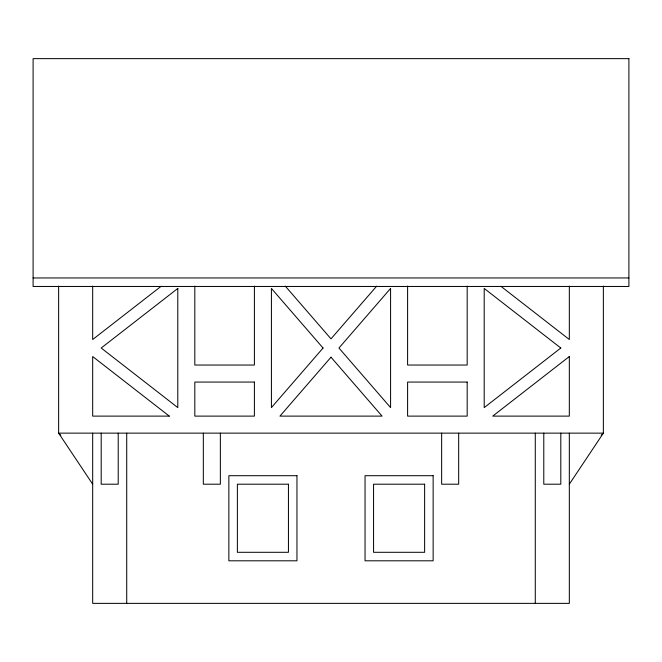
<?xml version="1.0" encoding="UTF-8"?>
<svg xmlns="http://www.w3.org/2000/svg" width="662" height="662" viewBox="0 0 662 662"><rect width="100%" height="100%" fill="white"/><g stroke="black" fill="none" stroke-linecap="round" stroke-linejoin="round"><path stroke-width="0.99" d="M569.32 484.203L603.363 433.138L603.363 286.083M376.695 286.133L331 338.853L285.305 286.133M601.179 435.323L603.363 433.138L58.637 433.138L58.637 286.083M161.131 286.274L92.68 339.515L92.68 286.092M33.1 277.957L628.9 277.957M500.869 286.274L569.32 339.515L569.32 286.092M60.821 435.323L58.637 433.138L92.68 484.203M569.32 433.138L569.32 603.363L92.68 603.363L92.68 433.138M560.805 433.138L560.805 484.203L543.783 484.203L543.783 433.138M535.277 433.138L535.277 603.363M467.182 286.083L467.182 365.043L407.602 365.043L407.602 286.083M458.675 433.138L458.675 484.203L441.645 484.203L441.645 433.138M254.398 286.083L254.398 365.043L194.818 365.043L194.818 286.083M220.355 433.138L220.355 484.203L203.325 484.203L203.325 433.138M126.723 433.138L126.723 603.363M118.217 433.138L118.217 484.203L101.195 484.203L101.195 433.138M323.056 348.022L271.42 407.602L271.42 288.442L323.056 348.022M331 357.19L279.935 416.117L382.065 416.117L331 357.19M390.58 288.442L338.944 348.022L390.58 407.602L390.58 288.442M177.797 288.442L101.195 348.022L177.797 407.602L177.797 288.442M560.805 348.022L484.203 407.602L484.203 288.442L560.805 348.022M569.32 356.537L492.718 416.117L569.32 416.117L569.32 356.537M628.9 58.637L33.1 58.637L33.1 286.464L628.9 286.464L628.9 58.637M254.398 382.065L194.818 382.065L194.818 416.117L254.398 416.117L254.398 382.065M467.182 382.065L407.602 382.065L407.602 416.117L467.182 416.117L467.182 382.065M169.282 416.117L92.68 416.117L92.68 356.537L169.282 416.117M296.957 475.697L228.862 475.697L228.862 560.805L296.957 560.805L296.957 475.697M433.138 475.697L365.043 475.697L365.043 560.805L433.138 560.805L433.138 475.697M288.442 484.203L237.377 484.203L237.377 552.298L288.442 552.298L288.442 484.203M424.623 484.203L373.558 484.203L373.558 552.298L424.623 552.298L424.623 484.203"/></g></svg>
